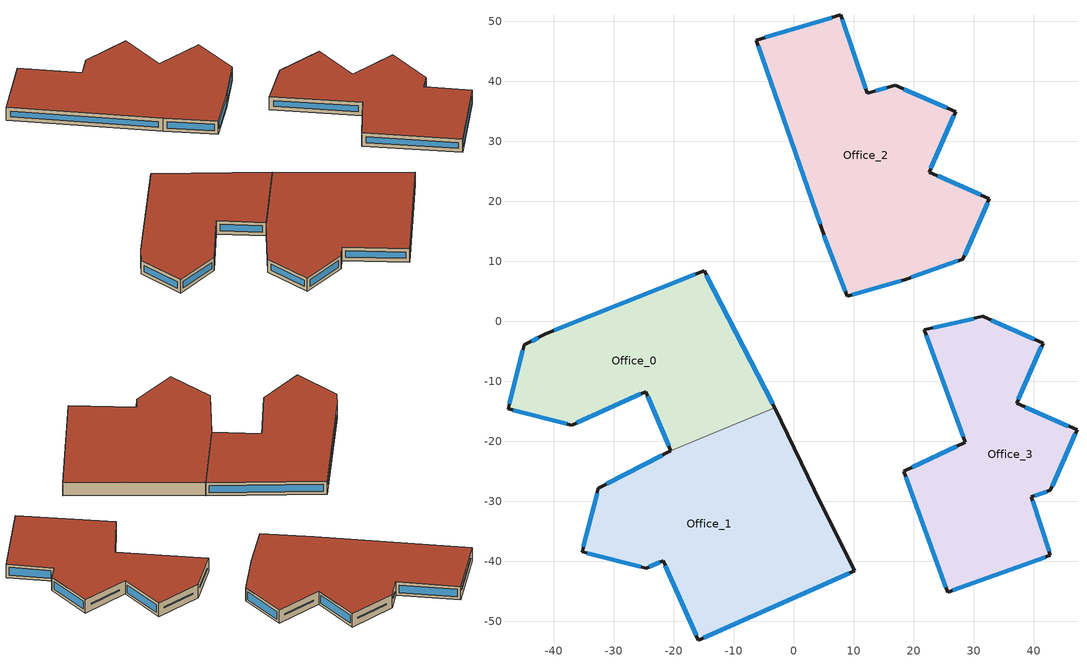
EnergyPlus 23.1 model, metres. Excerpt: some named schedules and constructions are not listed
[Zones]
Office_0
 floor outside (NECB-2020 Non-residential School/university CZ 8 Exterior Floor (Mass)): -41.37,-2.12 -14.93,8.39 -3.13,-14.47 -20.53,-21.58 -24.64,-11.73 -36.97,-17.34 -47.63,-14.63 -44.92,-3.97 z21.65
 wall outside (120mmInsulation 200mmConcrete): -3.13,-14.47 -14.93,8.39 -41.37,-2.12 -44.92,-3.97 -47.63,-14.63 -36.97,-17.34 -24.64,-11.73 -20.53,-21.58 z21.65:25.05
 wall to Office_1 (MediumOffice-1A_INT-WALLS): -20.53,-21.58 -3.13,-14.47 z21.65:25.05
 window (90.1-2019 Nonresidential CZ 0 Glazing (Operable)): -42.62,-2.77 -43.67,-3.32 z23.06:23.64; -45.14,-4.83 -47.41,-13.76 / -46.77,-14.85 -37.83,-17.12 z22.54:24.16; -36.14,-16.96 -25.47,-12.11 z22.56:24.14; -24.3,-12.54 -20.87,-20.76 z22.53:24.17; -3.5,-13.76 -14.57,7.69 z22.44:24.26; -16.43,7.8 -39.88,-1.53 z23.25:23.45
 roof outside (MediumOffice-1A_IEAD NON-RES ROOF): -41.37,-2.12 -44.92,-3.97 -47.63,-14.63 -36.97,-17.34 -24.64,-11.73 -20.53,-21.58 -3.13,-14.47 -14.93,8.39 z25.05
Office_1
 floor outside (NECB-2020 Non-residential School/university CZ 8 Exterior Floor (Mass)): -20.53,-21.58 -3.13,-14.47 4.51,-30.36 10.16,-41.62 -15.91,-53.16 -21.78,-39.9 -24.6,-41.18 -35.26,-38.47 -32.55,-27.81 z21.65
 wall outside (120mmInsulation 200mmConcrete): -20.53,-21.58 -32.55,-27.81 -35.26,-38.47 -24.6,-41.18 -21.78,-39.9 -15.91,-53.16 10.16,-41.62 z21.65:25.05; 10.16,-41.62,21.65 4.51,-30.36,21.65 -3.13,-14.47,21.65 -3.13,-14.47,25.05 4.51,-30.36,25.05 10.16,-41.62,25.05
 window (90.1-2019 Nonresidential CZ 0 Glazing (Operable)): -21.94,-22.31 -31.14,-27.08 z23.24:23.46; -32.77,-28.67 -35.04,-37.61 / -34.4,-38.69 -25.46,-40.96 z22.54:24.16; -24.06,-40.93 -22.32,-40.14 z22.25:24.45; -21.41,-40.74 -16.29,-52.32 z22.57:24.13; -15.03,-52.77 9.27,-42.02 z22.62:24.08
 roof outside (MediumOffice-1A_IEAD NON-RES ROOF): -20.53,-21.58 -32.55,-27.81 -35.26,-38.47 -24.6,-41.18 -21.78,-39.9 -15.91,-53.16 10.16,-41.62 4.51,-30.36 -3.13,-14.47 z25.05
Office_2
 floor outside (NECB-2020 Non-residential School/university CZ 8 Exterior Floor (Mass)): 8.91,4.18 4.72,15.2 -6.24,46.85 7.86,51.06 12.29,38.01 16.92,39.34 26.99,34.91 22.56,24.84 32.63,20.42 28.21,10.35 18.78,7.03 z21.65
 wall outside (120mmInsulation 200mmConcrete): 8.91,4.18 18.78,7.03 28.21,10.35 32.63,20.42 22.56,24.84 26.99,34.91 16.92,39.34 12.29,38.01 7.86,51.06 -6.24,46.85 4.72,15.2 8.91,4.18 z21.65:25.05
 window (90.1-2019 Nonresidential CZ 0 Glazing (Operable)): 9.75,4.42 17.93,6.78 / 19.6,7.32 27.38,10.06 z22.53:24.17; 28.5,11.01 32.34,19.76 / 22.85,25.51 26.7,34.25 z22.37:24.33; 31.19,21.05 24.01,24.21 / 25.54,35.55 18.37,38.71 z23.23:23.47; 15.5,38.93 13.71,38.42 z23.13:23.57; 12.05,38.72 8.1,50.35 z22.4:24.3; 6.34,50.6 -4.71,47.31 z23.24:23.46; -5.92,45.93 4.4,16.12 z22.63:24.07; 5.04,14.36 8.59,5.02 z22.55:24.15
 roof outside (MediumOffice-1A_IEAD NON-RES ROOF): 8.91,4.18 18.78,7.03 28.21,10.35 32.63,20.42 22.56,24.84 26.99,34.91 16.92,39.34 12.29,38.01 7.86,51.06 -6.24,46.85 4.72,15.2 z25.05
Office_3
 floor outside (NECB-2020 Non-residential School/university CZ 8 Exterior Floor (Mass)): 25.64,-45.21 18.34,-25.03 28.59,-20.17 21.76,-1.46 31.51,0.79 41.58,-3.64 37.15,-13.71 47.22,-18.13 42.79,-28.2 39.6,-29.25 42.79,-39.01 z21.65
 wall outside (120mmInsulation 200mmConcrete): 25.64,-45.21 42.79,-39.01 39.6,-29.25 42.79,-28.2 47.22,-18.13 37.15,-13.71 41.58,-3.64 31.51,0.79 21.76,-1.46 28.59,-20.17 18.34,-25.03 25.64,-45.21 z21.65:25.05
 window (90.1-2019 Nonresidential CZ 0 Glazing (Operable)): 26.52,-44.89 41.91,-39.33 z22.59:24.11; 42.57,-38.33 39.82,-29.93 z22.36:24.34; 40.19,-29.06 42.2,-28.4 z22.27:24.43; 43.09,-27.54 46.93,-18.8 / 37.44,-13.05 41.29,-4.3 z22.37:24.33; 45.77,-17.5 38.6,-14.34 / 40.13,-3 32.96,0.15 / 29.97,0.43 23.3,-1.11 / 27.16,-20.85 19.77,-24.35 z23.23:23.47; 22.09,-2.35 28.27,-19.28 / 18.67,-25.92 25.31,-44.31 z22.6:24.1
 roof outside (MediumOffice-1A_IEAD NON-RES ROOF): 25.64,-45.21 42.79,-39.01 39.6,-29.25 42.79,-28.2 47.22,-18.13 37.15,-13.71 41.58,-3.64 31.51,0.79 21.76,-1.46 28.59,-20.17 18.34,-25.03 z25.05
[Schedule:Week:Daily]
CoolAvail_Office_1_46: 3a1d88ca-a7c0-4751-95a6-1748db20d1e6, 5a250260-8f56-4cad-a116-f4ed5e7a923e, 56309681-ba47-4722-b05e-a35f9910a872, 4220d94d-35c8-4052-b226-11a07b2606bb, ff122e2d-85c8-4114-8c74-5507e2c8061d, 4d055fc5-bce0-4466-b652-b70045233e2f, 80245a88-4fb8-4f92-ba92-5f4d2d5f6ce7, 3a1d88ca-a7c0-4751-95a6-1748db20d1e6, 3a1d88ca-a7c0-4751-95a6-1748db20d1e6, 3a1d88ca-a7c0-4751-95a6-1748db20d1e6, 3a1d88ca-a7c0-4751-95a6-1748db20d1e6, 3a1d88ca-a7c0-4751-95a6-1748db20d1e6
CoolAvail_Office_1_47: 196301f5-b2fd-488e-90d5-a94d95b54275, 18cc7801-1215-4521-9352-3cd5acefc39b, 192e24da-4790-4e76-a49d-c95e593731d3, b34d5ef0-af40-47c6-98bc-4b1c98fc8110, 8f1ceb17-cf20-4bcf-b33d-f7d2c9edb731, 4bed1b18-9587-4d6f-934a-8c43ba27cf3d, 7dd9e9ab-c188-4778-84a5-58d2244f034f, 196301f5-b2fd-488e-90d5-a94d95b54275, 196301f5-b2fd-488e-90d5-a94d95b54275, 196301f5-b2fd-488e-90d5-a94d95b54275, 196301f5-b2fd-488e-90d5-a94d95b54275, 196301f5-b2fd-488e-90d5-a94d95b54275
CoolAvail_Office_1_48: 82f18cf5-505b-47cf-b27a-3ac733a8f28c, 23a16768-013f-4f93-8b8a-32011cca2e0b, 4310df7c-654e-4725-babb-9bb787d1f0cb, 426f58ac-91a4-4ddb-a0da-499fe5b55aec, 7523dd3d-dfc9-4a24-983d-015e9b3754ff, 7aaf2e1c-2dc4-44b7-9fe1-c4d9511d4676, 46b122b5-c7ec-4f24-a06b-fd452fb64464, 82f18cf5-505b-47cf-b27a-3ac733a8f28c, 82f18cf5-505b-47cf-b27a-3ac733a8f28c, 82f18cf5-505b-47cf-b27a-3ac733a8f28c, 82f18cf5-505b-47cf-b27a-3ac733a8f28c, 82f18cf5-505b-47cf-b27a-3ac733a8f28c
CoolAvail_Office_1_49: 20efe247-f610-49b0-943d-d187a8d8636e, 5d955094-a603-4cfd-b4e2-bcabe5f85a53, 45f4e9f9-6f1d-496e-b47c-77959db671cf, 5f5bbbd1-c5fc-40b2-ae3f-1d5a044a264c, 71045a5c-0790-4582-8f0b-1b863f744bfd, 90ac6106-5e1b-4570-8507-5395847e9a06, 59db7b14-3b98-4e07-bdec-891e54900217, 20efe247-f610-49b0-943d-d187a8d8636e, 20efe247-f610-49b0-943d-d187a8d8636e, 20efe247-f610-49b0-943d-d187a8d8636e, 20efe247-f610-49b0-943d-d187a8d8636e, 20efe247-f610-49b0-943d-d187a8d8636e
CoolAvail_Office_1_50: cd41fe80-0a79-4923-97e0-69543ea07c4d, 305e409f-2ca4-4b18-ac79-4f5d41a6cbfc, 4cbb5830-9b53-4bee-9bad-9be724a05ecf, ad70e13a-7288-43c0-820a-aa1a36f7e7e4, 08e36353-7055-4dc2-944d-9411193d6df4, 9089f982-0db4-4979-965f-efb1c8b93b8b, 37e62c8a-36fb-4aec-b7e6-83fa214d58f0, cd41fe80-0a79-4923-97e0-69543ea07c4d, cd41fe80-0a79-4923-97e0-69543ea07c4d, cd41fe80-0a79-4923-97e0-69543ea07c4d, cd41fe80-0a79-4923-97e0-69543ea07c4d, cd41fe80-0a79-4923-97e0-69543ea07c4d
CoolAvail_Office_1_51: c9a5b296-8f16-41ce-b355-014d265cedab, bb2bd341-7644-41f4-b3d6-9aa0d95f2984, 8cbfa573-872e-45f8-be9b-c9f67ec37fdc, 638fa466-0b1c-4da1-839b-c8ecb1ca5831, ebf1d276-dc3d-43b9-8082-7b3bcd000776, 28d0b119-82a1-4009-b40c-6e3bf3e4cc75, 36548c14-d384-43ac-b8b3-2c66418a05eb, c9a5b296-8f16-41ce-b355-014d265cedab, c9a5b296-8f16-41ce-b355-014d265cedab, c9a5b296-8f16-41ce-b355-014d265cedab, c9a5b296-8f16-41ce-b355-014d265cedab, c9a5b296-8f16-41ce-b355-014d265cedab
CoolAvail_Office_1_52: d4f7f263-0428-4a56-b025-ab2fe1b1c038, d4f7f263-0428-4a56-b025-ab2fe1b1c038, d4f7f263-0428-4a56-b025-ab2fe1b1c038, d4f7f263-0428-4a56-b025-ab2fe1b1c038, d4f7f263-0428-4a56-b025-ab2fe1b1c038, d4f7f263-0428-4a56-b025-ab2fe1b1c038, d4f7f263-0428-4a56-b025-ab2fe1b1c038, d4f7f263-0428-4a56-b025-ab2fe1b1c038, d4f7f263-0428-4a56-b025-ab2fe1b1c038, d4f7f263-0428-4a56-b025-ab2fe1b1c038, d4f7f263-0428-4a56-b025-ab2fe1b1c038, d4f7f263-0428-4a56-b025-ab2fe1b1c038
NatVentAvail_Office_1_0: b41ef2ad-2251-48b7-a2bf-73a69954deca, 37865db1-b853-40eb-b1ad-43f7b63890f0, 968ff23b-8f6c-4616-a063-9af297a5e97d, 06e7ae95-3bac-4a8a-8659-2ae1df7e2a6b, 5cc6ac4b-17d8-427c-8ee0-3a51d72137a7, 80e8ecdf-a2a4-4d6f-836a-0e72d5a594c4, 79e09919-1b2c-4a93-b568-498cb88ffd20, b41ef2ad-2251-48b7-a2bf-73a69954deca, b41ef2ad-2251-48b7-a2bf-73a69954deca, b41ef2ad-2251-48b7-a2bf-73a69954deca, b41ef2ad-2251-48b7-a2bf-73a69954deca, b41ef2ad-2251-48b7-a2bf-73a69954deca
NatVentAvail_Office_1_1: 08f69f2d-d2d2-4378-8eab-f1c7a725ee63, 00044191-def7-4372-85b2-51308e92a84c, 9bc7699b-444e-43d3-8996-0037e1f6079f, 6e0c0497-24a2-404c-bb62-bf044892a370, d856e932-1150-4d3f-ab23-dfecc027bd83, 5a76e2da-915c-463b-9c8b-e4bed1e4f7c6, dfece999-4111-4d0c-b1a3-8e5538280c20, 08f69f2d-d2d2-4378-8eab-f1c7a725ee63, 08f69f2d-d2d2-4378-8eab-f1c7a725ee63, 08f69f2d-d2d2-4378-8eab-f1c7a725ee63, 08f69f2d-d2d2-4378-8eab-f1c7a725ee63, 08f69f2d-d2d2-4378-8eab-f1c7a725ee63
NatVentAvail_Office_1_2: eb8a64f2-72bc-48e4-9cb9-e229aae9f6d9, 24e0a449-e6b4-47c5-aa92-1e7071c5d9eb, d856e932-1150-4d3f-ab23-dfecc027bd83, f24c4d9e-6439-4d4f-a219-8dfbf769aeee, 37865db1-b853-40eb-b1ad-43f7b63890f0, 9e092c85-9ac2-4b8e-b518-6667f85e006a, 88b81957-05a1-4893-929d-3d2cb44020a5, eb8a64f2-72bc-48e4-9cb9-e229aae9f6d9, eb8a64f2-72bc-48e4-9cb9-e229aae9f6d9, eb8a64f2-72bc-48e4-9cb9-e229aae9f6d9, eb8a64f2-72bc-48e4-9cb9-e229aae9f6d9, eb8a64f2-72bc-48e4-9cb9-e229aae9f6d9
NatVentAvail_Office_1_3: 33fac932-e935-4fc3-b83d-3903b87803e9, f520973a-a5cf-44f2-b548-e115fa126308, ce14a747-ff51-489c-9308-0746f7dc20d5, c49454a5-d834-42a1-aae3-b6c62b7e7cd6, 15dbe66b-f127-4a26-b746-2cde66c9f4d7, b41ef2ad-2251-48b7-a2bf-73a69954deca, c69c14dd-0594-4ee2-a411-fe0fc6dd1287, 33fac932-e935-4fc3-b83d-3903b87803e9, 33fac932-e935-4fc3-b83d-3903b87803e9, 33fac932-e935-4fc3-b83d-3903b87803e9, 33fac932-e935-4fc3-b83d-3903b87803e9, 33fac932-e935-4fc3-b83d-3903b87803e9
NatVentAvail_Office_1_4: e9e824a6-5837-4e31-bb9c-5aeda3631211, af9b11b2-8e1c-44e4-ac64-645745a7ea09, a47aa619-1ddc-4bc5-aea1-1dc68f6c49d3, b701ccfd-53f4-4fa8-a243-fec69ce27a9f, bf03cfcb-678f-42b0-bb0c-da927657097e, 93040a29-5424-4514-a755-2abc91142b7c, af9b11b2-8e1c-44e4-ac64-645745a7ea09, e9e824a6-5837-4e31-bb9c-5aeda3631211, e9e824a6-5837-4e31-bb9c-5aeda3631211, e9e824a6-5837-4e31-bb9c-5aeda3631211, e9e824a6-5837-4e31-bb9c-5aeda3631211, e9e824a6-5837-4e31-bb9c-5aeda3631211
NatVentAvail_Office_1_5: 1e007fc8-aa64-46c8-80c4-ccd654906f5c, f8a37e59-589e-41bf-bfe6-0c7affda2601, ad710db5-1450-4bc4-a72b-de62597982ef, 998e3efb-e304-4013-afb1-82bb7d897dee, 11b53bc9-f2f0-4815-929e-b588cbce7ddc, 350f00e0-a3dc-4fd9-bfcc-e2a7f376e617, ae0cf3db-1edd-4aa3-b367-ef8e4400ed01, 1e007fc8-aa64-46c8-80c4-ccd654906f5c, 1e007fc8-aa64-46c8-80c4-ccd654906f5c, 1e007fc8-aa64-46c8-80c4-ccd654906f5c, 1e007fc8-aa64-46c8-80c4-ccd654906f5c, 1e007fc8-aa64-46c8-80c4-ccd654906f5c
NatVentAvail_Office_1_6: 7e359e51-8d17-4a74-8fa8-8849b0da16aa, da15d3b4-f724-4184-a9b7-acd7eef5625d, c711cafa-1e60-4a25-aca3-a9e198d816d5, d4f0b979-386e-4265-820a-ca2b903ad2fa, bb0b5ae5-07f9-4639-883c-9f8504f7d1c3, 0c172a3f-1747-4a10-b977-07820572c899, 83117c93-0ab4-49f2-8c2a-d70ab6a825d5, 7e359e51-8d17-4a74-8fa8-8849b0da16aa, 7e359e51-8d17-4a74-8fa8-8849b0da16aa, 7e359e51-8d17-4a74-8fa8-8849b0da16aa, 7e359e51-8d17-4a74-8fa8-8849b0da16aa, 7e359e51-8d17-4a74-8fa8-8849b0da16aa
NatVentAvail_Office_1_7: 204d07fb-7aa5-4e9d-ab8d-ea8eab533a0d, 267a9742-eae2-4772-839a-e0d9ccfd2c3a, 1dcaaa5d-a74f-408b-9eb7-7c3f07057d4a, 93abb99b-62f4-4656-b8e4-cb0fac3dc5a4, 37d5f472-778a-450f-94a6-e0d43a1e7b8f, e7bf0b4d-7e3e-4a30-99e2-b7b21d862711, a886f4c0-071f-435f-9ca0-12bf76759225, 204d07fb-7aa5-4e9d-ab8d-ea8eab533a0d, 204d07fb-7aa5-4e9d-ab8d-ea8eab533a0d, 204d07fb-7aa5-4e9d-ab8d-ea8eab533a0d, 204d07fb-7aa5-4e9d-ab8d-ea8eab533a0d, 204d07fb-7aa5-4e9d-ab8d-ea8eab533a0d
NatVentAvail_Office_1_8: cc6e5776-8575-431c-b171-f9e8167379c1, 8347dac1-c3eb-48d0-bc6e-f96cbaa222c1, 91fd60a6-8018-4c61-8f5b-463897f06adb, ee7976bd-445e-4819-8c77-e5ddb6109e34, 692b4f67-746e-4ad1-810d-b56766781ec5, 6c026945-39f7-4558-af09-017195313e1d, f85f37b8-ef8b-4591-8dfc-7eaf04eb5984, cc6e5776-8575-431c-b171-f9e8167379c1, cc6e5776-8575-431c-b171-f9e8167379c1, cc6e5776-8575-431c-b171-f9e8167379c1, cc6e5776-8575-431c-b171-f9e8167379c1, cc6e5776-8575-431c-b171-f9e8167379c1
NatVentAvail_Office_1_9: a475cd19-f83e-49f9-be4f-98f7bcc9f62f, ca2bcfbe-7975-4e80-9001-c5ff198bd404, f85f37b8-ef8b-4591-8dfc-7eaf04eb5984, 56a717da-1b9e-4a8b-8a82-b3ae8a7cccd6, 7ffa13a6-f7c7-4743-9317-d6811d44bb13, cfa1c998-0a10-433b-bf98-3036c21d47e7, 8926e1e8-cbdc-4f30-96b8-0f827b385b70, a475cd19-f83e-49f9-be4f-98f7bcc9f62f, a475cd19-f83e-49f9-be4f-98f7bcc9f62f, a475cd19-f83e-49f9-be4f-98f7bcc9f62f, a475cd19-f83e-49f9-be4f-98f7bcc9f62f, a475cd19-f83e-49f9-be4f-98f7bcc9f62f
NatVentAvail_Office_1_10: e93ad3f9-eecd-4c87-87ca-ac7fe6f1fd3e, f85f37b8-ef8b-4591-8dfc-7eaf04eb5984, a1567676-0e5a-4245-bac2-276611674a98, 935c1424-2710-4ee8-a80f-78d6882730d7, b3b61fd6-75ee-490a-9d25-31e9b028dee8, 0fb8ba50-d555-47e2-967b-43bf3e14a617, 382fafbf-5fe0-452e-a8db-ba64b1a9eb23, e93ad3f9-eecd-4c87-87ca-ac7fe6f1fd3e, e93ad3f9-eecd-4c87-87ca-ac7fe6f1fd3e, e93ad3f9-eecd-4c87-87ca-ac7fe6f1fd3e, e93ad3f9-eecd-4c87-87ca-ac7fe6f1fd3e, e93ad3f9-eecd-4c87-87ca-ac7fe6f1fd3e
NatVentAvail_Office_1_11: f85f37b8-ef8b-4591-8dfc-7eaf04eb5984, ff059f89-3bef-4179-a351-ed716c19ab63, bcb107df-a65f-4e8f-9ac0-2c3631f38f7a, 32eb41cd-f44e-4719-b61f-3d77bbea470e, dc009ae4-a67a-49ac-a006-89afb0eb4558, 9b626b1d-7e15-43e0-9c7e-a73fba6748c6, 70a98051-166c-4317-a0be-984103f21697, f85f37b8-ef8b-4591-8dfc-7eaf04eb5984, f85f37b8-ef8b-4591-8dfc-7eaf04eb5984, f85f37b8-ef8b-4591-8dfc-7eaf04eb5984, f85f37b8-ef8b-4591-8dfc-7eaf04eb5984, f85f37b8-ef8b-4591-8dfc-7eaf04eb5984
NatVentAvail_Office_1_12: 65437665-7c11-4ccd-b07d-c0a3878f6cc8, 22d4768f-1a21-44a2-99ac-6d0d286e2b5d, aa98b2c3-50ef-40f0-ab94-d104388eef19, a38492d1-caa0-4225-8d9a-5da94ba2abb4, 212fc43c-3ea7-4c88-963a-da2f622e1961, b1f1fc21-f30f-485b-a723-f68a4506ab97, b79492f0-a831-4ef0-91eb-21cda0bfc570, 65437665-7c11-4ccd-b07d-c0a3878f6cc8, 65437665-7c11-4ccd-b07d-c0a3878f6cc8, 65437665-7c11-4ccd-b07d-c0a3878f6cc8, 65437665-7c11-4ccd-b07d-c0a3878f6cc8, 65437665-7c11-4ccd-b07d-c0a3878f6cc8
NatVentAvail_Office_1_13: 87634a33-0278-4c1f-bce6-fdba70618ac1, 70a1b17a-64bd-4203-88e3-c0756d18f9e3, 9e5a3bdb-d091-4464-ba63-520ac7a24d01, 22227d48-4a7b-4b78-b666-ddbc26a51cc3, f4797e4a-a32b-47f5-a883-549703c6005f, 15454ff1-a61d-43af-abe0-3e00bdecc691, 97d47095-6c87-4615-8cca-6c540c5e2e91, 87634a33-0278-4c1f-bce6-fdba70618ac1, 87634a33-0278-4c1f-bce6-fdba70618ac1, 87634a33-0278-4c1f-bce6-fdba70618ac1, 87634a33-0278-4c1f-bce6-fdba70618ac1, 87634a33-0278-4c1f-bce6-fdba70618ac1
NatVentAvail_Office_1_14: bb80c40e-576a-49de-8075-0efc9aced986, fc2c7f1f-6a24-47a2-a8f0-c427ae504a09, fe6d81c5-123c-463f-b91b-7c4622c23108, c4343048-5847-459a-9e1c-8180d9760cdf, 11f19e59-d032-4301-87b1-021ffc189937, 3c791e18-5d40-49be-9fbb-6581d4095661, eb15067c-961e-48f9-ab54-d015fb155353, bb80c40e-576a-49de-8075-0efc9aced986, bb80c40e-576a-49de-8075-0efc9aced986, bb80c40e-576a-49de-8075-0efc9aced986, bb80c40e-576a-49de-8075-0efc9aced986, bb80c40e-576a-49de-8075-0efc9aced986
NatVentAvail_Office_1_15: b9b54d3c-2287-47cb-94b7-aaf3478e2889, 30903091-6a7d-4f37-a245-a627ad3754cc, c2aaf5f3-4e88-4d78-bc2f-fe36661cc394, 4cbb5830-9b53-4bee-9bad-9be724a05ecf, ef491a01-dff8-40dd-96ab-439d036b7727, 887b869b-2256-432c-a7a0-601f7e05f842, a087b54c-983d-4d93-be1e-c594283e1fa3, b9b54d3c-2287-47cb-94b7-aaf3478e2889, b9b54d3c-2287-47cb-94b7-aaf3478e2889, b9b54d3c-2287-47cb-94b7-aaf3478e2889, b9b54d3c-2287-47cb-94b7-aaf3478e2889, b9b54d3c-2287-47cb-94b7-aaf3478e2889
NatVentAvail_Office_1_16: 6c0869f0-114d-4c33-8e76-0cc11b772c96, 61e07063-959e-4a57-bbce-bdbc7181b1ce, ac17c277-fc01-425d-b60b-1d50502026f7, 3e3d0799-5fb1-4303-91b1-94120e88b365, 5d26fe4e-b77e-42c8-ab10-973e138de81e, d2fcd3a0-d26b-46ca-ada7-d96806d8be37, 77c8e532-6cc6-4fcd-ab54-678bf17d2257, 6c0869f0-114d-4c33-8e76-0cc11b772c96, 6c0869f0-114d-4c33-8e76-0cc11b772c96, 6c0869f0-114d-4c33-8e76-0cc11b772c96, 6c0869f0-114d-4c33-8e76-0cc11b772c96, 6c0869f0-114d-4c33-8e76-0cc11b772c96
NatVentAvail_Office_1_17: 508d34e7-300a-47d9-b3c6-e423a8ad3d8b, 00e35dfe-3d35-4a81-adb8-10f84eebefef, 48c607d2-8a55-434e-818c-703e9185b680, 30ba94ef-f6bb-4fb4-a0a4-704c205b3b9b, 5086dc0d-f038-478f-967b-b26a52539f8e, 48db2342-cb62-4d95-93bc-c7c559e5a738, e1b0f652-2c9e-4fc4-a968-46d14033876c, 508d34e7-300a-47d9-b3c6-e423a8ad3d8b, 508d34e7-300a-47d9-b3c6-e423a8ad3d8b, 508d34e7-300a-47d9-b3c6-e423a8ad3d8b, 508d34e7-300a-47d9-b3c6-e423a8ad3d8b, 508d34e7-300a-47d9-b3c6-e423a8ad3d8b
NatVentAvail_Office_1_18: 404783eb-72d6-4867-a5c7-a60bf72f0b23, a831b392-c6a2-4d33-9352-8b7c5d715a30, f03410f2-ab4f-484f-afd5-cebd32699ad3, 404783eb-72d6-4867-a5c7-a60bf72f0b23, 0c417f43-cfc3-490b-bd9b-66392143fc2c, b50c29cb-23e8-4e04-be12-06d53b7c9c79, e36b568b-6fd1-4c93-ba4d-f5a5c99247b7, 404783eb-72d6-4867-a5c7-a60bf72f0b23, 404783eb-72d6-4867-a5c7-a60bf72f0b23, 404783eb-72d6-4867-a5c7-a60bf72f0b23, 404783eb-72d6-4867-a5c7-a60bf72f0b23, 404783eb-72d6-4867-a5c7-a60bf72f0b23
NatVentAvail_Office_1_19: ecb0e8bb-a06f-4ce8-8344-4d42c101673c, 73992d3a-e2dd-4cbb-971a-2d64d14b6e63, 50830a65-3fb2-4803-894d-bc592cc224ea, b0fd17a1-6dcd-442b-b0a5-2361c552e64a, e1a0e173-4d50-4bdb-b755-5dc671052081, 0b3f1609-9f74-492a-adab-325aca9fe4ec, 2bc8b860-dea9-4de8-8b98-6cf4c17bd55d, ecb0e8bb-a06f-4ce8-8344-4d42c101673c, ecb0e8bb-a06f-4ce8-8344-4d42c101673c, ecb0e8bb-a06f-4ce8-8344-4d42c101673c, ecb0e8bb-a06f-4ce8-8344-4d42c101673c, ecb0e8bb-a06f-4ce8-8344-4d42c101673c
NatVentAvail_Office_1_20: de36e064-9f52-4e15-aa44-803646171e7d, d624d65f-593e-4a4f-ac04-9a13f1c41cdf, ecb0e8bb-a06f-4ce8-8344-4d42c101673c, e819b3e6-5c12-46a7-8256-6f460d46f9b9, c92f331a-1995-4640-a1db-d2296cfd2ae3, 39a8a745-19c5-41b4-a876-5d338713554a, 4cc62119-a507-45a0-a6a3-32b953241cc3, de36e064-9f52-4e15-aa44-803646171e7d, de36e064-9f52-4e15-aa44-803646171e7d, de36e064-9f52-4e15-aa44-803646171e7d, de36e064-9f52-4e15-aa44-803646171e7d, de36e064-9f52-4e15-aa44-803646171e7d
NatVentAvail_Office_1_21: e720067c-906b-4d7a-b66e-5443b9606d4d, f8a37e59-589e-41bf-bfe6-0c7affda2601, acf98088-3723-4098-9b1a-da198f6f3752, 85672214-7f86-4fe2-a352-1fea897290a5, 9fd41351-b423-4328-8605-af0736bdb404, 58c03dee-7dd4-48af-b253-98e817d9466d, 86d9c8df-0bc5-41fc-8aa9-4241ed90aa86, e720067c-906b-4d7a-b66e-5443b9606d4d, e720067c-906b-4d7a-b66e-5443b9606d4d, e720067c-906b-4d7a-b66e-5443b9606d4d, e720067c-906b-4d7a-b66e-5443b9606d4d, e720067c-906b-4d7a-b66e-5443b9606d4d
NatVentAvail_Office_1_22: ff122e2d-85c8-4114-8c74-5507e2c8061d, c3dc3ed8-1f0a-4ebd-bfa6-5114902ec64b, 8b0291a1-49a2-4e4c-b27a-2f36f983db4b, 6fa1b844-ecdf-41ca-9e32-ceda3d494b4b, 79191a2f-42fb-495a-904e-a58454726adc, 3a1d88ca-a7c0-4751-95a6-1748db20d1e6, de12598c-6210-41bb-971c-f531ba346432, ff122e2d-85c8-4114-8c74-5507e2c8061d, ff122e2d-85c8-4114-8c74-5507e2c8061d, ff122e2d-85c8-4114-8c74-5507e2c8061d, ff122e2d-85c8-4114-8c74-5507e2c8061d, ff122e2d-85c8-4114-8c74-5507e2c8061d
NatVentAvail_Office_1_23: d5d175a8-247a-4a49-b0a9-c1523798c09a, 25d6f2c7-f7e1-4fb2-9a01-1acc4fb20055, efdb19c7-f026-40d4-bc23-d083672ca731, 29f38b4c-ecf3-48ba-b4d4-10d13b8d248f, 979a786e-ac90-4667-9db3-046f237ef873, 07cdf4c0-231a-406e-99ff-f76035e94c3c, d975b678-e82d-40b8-873d-a73b7facf7bf, d5d175a8-247a-4a49-b0a9-c1523798c09a, d5d175a8-247a-4a49-b0a9-c1523798c09a, d5d175a8-247a-4a49-b0a9-c1523798c09a, d5d175a8-247a-4a49-b0a9-c1523798c09a, d5d175a8-247a-4a49-b0a9-c1523798c09a
NatVentAvail_Office_1_24: 00dfbf14-15e5-4699-b328-7882ec042abb, dc2b579a-6d7c-4397-971b-d3c7e87a6c5f, 3eca2b1e-8096-4fd7-b08e-c10cf386fab8, e8b62ed5-ee31-43d7-87ab-d4bbef4b5884, ff226825-9210-4972-9196-60bab2a22dc1, e8235990-0072-4347-b087-263c09a5323d, 14f1062e-18dd-4107-b677-6fda43ca049c, 00dfbf14-15e5-4699-b328-7882ec042abb, 00dfbf14-15e5-4699-b328-7882ec042abb, 00dfbf14-15e5-4699-b328-7882ec042abb, 00dfbf14-15e5-4699-b328-7882ec042abb, 00dfbf14-15e5-4699-b328-7882ec042abb
NatVentAvail_Office_1_25: 5707a63f-ee6e-4a0f-aed6-da4f9252e585, 46636b0a-ba10-45e4-a048-fcb26503baaf, c65f19ef-917e-45a6-acf7-294e23a7b592, 29a3dd8e-7a13-44cc-9c7a-59f71c800b36, 062cfb08-38cf-424b-b3c7-0788149e105c, f6bc2f0b-903b-496b-b6ce-821061bd229c, aff5bcf1-f959-40bd-b5db-441d9dfbed11, 5707a63f-ee6e-4a0f-aed6-da4f9252e585, 5707a63f-ee6e-4a0f-aed6-da4f9252e585, 5707a63f-ee6e-4a0f-aed6-da4f9252e585, 5707a63f-ee6e-4a0f-aed6-da4f9252e585, 5707a63f-ee6e-4a0f-aed6-da4f9252e585
NatVentAvail_Office_1_26: cfaea01b-9fdc-4602-8b0e-2879edb558c8, f7302f4a-4705-4b28-b06e-1bd79557a8c5, ce92c4fe-67a1-4f3f-bc26-0bdc21d5cdaa, 200a8f4f-5592-434e-9acc-8493c7375294, b4958534-5e83-4b26-872f-426111d01d94, 656b77fb-eabe-49b8-98b7-ff650db9c230, 85cc0ccb-fa70-4727-bfc3-828b130f8991, cfaea01b-9fdc-4602-8b0e-2879edb558c8, cfaea01b-9fdc-4602-8b0e-2879edb558c8, cfaea01b-9fdc-4602-8b0e-2879edb558c8, cfaea01b-9fdc-4602-8b0e-2879edb558c8, cfaea01b-9fdc-4602-8b0e-2879edb558c8
NatVentAvail_Office_1_27: 63390fd3-46d4-4da6-9d90-b6adf49b8fba, 4816497d-0013-487f-bb1e-84957d150777, e65e1502-ba8d-4ca3-bfa7-66c9f4c0eb0a, 44315ff2-7635-4bfa-8d7c-7930d5996f07, f14ed4b3-342e-4dae-bad7-9b7c37f8f43c, 9dbc1e0d-c4c1-416b-ac8b-0fbc267966d1, a227529b-3720-48d7-abd8-f199fc8a55ae, 63390fd3-46d4-4da6-9d90-b6adf49b8fba, 63390fd3-46d4-4da6-9d90-b6adf49b8fba, 63390fd3-46d4-4da6-9d90-b6adf49b8fba, 63390fd3-46d4-4da6-9d90-b6adf49b8fba, 63390fd3-46d4-4da6-9d90-b6adf49b8fba
NatVentAvail_Office_1_28: 5f4dc899-8b77-4f03-89ed-69e0c14cbbfd, 0f2742cf-40c1-4ed0-b796-8fddc3fa6ce0, 5d01ce7b-8451-455d-a4b9-9596eef170e4, 8f076ac2-758b-467d-ba4f-e163d64bd22d, 30ba94ef-f6bb-4fb4-a0a4-704c205b3b9b, 26e04364-411b-4e5e-a9ab-69dcf4581523, e720067c-906b-4d7a-b66e-5443b9606d4d, 5f4dc899-8b77-4f03-89ed-69e0c14cbbfd, 5f4dc899-8b77-4f03-89ed-69e0c14cbbfd, 5f4dc899-8b77-4f03-89ed-69e0c14cbbfd, 5f4dc899-8b77-4f03-89ed-69e0c14cbbfd, 5f4dc899-8b77-4f03-89ed-69e0c14cbbfd
NatVentAvail_Office_1_29: 1c27c5c7-9188-4aad-aaa0-648e3142c5f3, a3748f83-dd93-466f-a247-5d1ccf745a1e, 65909cdb-295e-48e2-92e5-bbc07d9f1d46, fa588e08-0917-42a9-a317-2c78c4d7e4e0, 30ba94ef-f6bb-4fb4-a0a4-704c205b3b9b, 30ba94ef-f6bb-4fb4-a0a4-704c205b3b9b, a18ce049-a9a6-4cb7-a760-12eb0de628bf, 1c27c5c7-9188-4aad-aaa0-648e3142c5f3, 1c27c5c7-9188-4aad-aaa0-648e3142c5f3, 1c27c5c7-9188-4aad-aaa0-648e3142c5f3, 1c27c5c7-9188-4aad-aaa0-648e3142c5f3, 1c27c5c7-9188-4aad-aaa0-648e3142c5f3
NatVentAvail_Office_1_30: ed93d4ca-23ab-469c-ba47-d7d943db299a, f85f37b8-ef8b-4591-8dfc-7eaf04eb5984, 4abf64f6-e36c-4dff-b08c-d08cb58e50d6, 0704033a-540a-45c4-9508-fa034dfd4d98, 69bd8d27-becb-4a0d-a664-7eab4afa8a33, 6a1d6f3e-2ae5-43ca-88d7-79d45788cc2e, 738b1fd7-1aac-4607-9138-653d88ff0aa3, ed93d4ca-23ab-469c-ba47-d7d943db299a, ed93d4ca-23ab-469c-ba47-d7d943db299a, ed93d4ca-23ab-469c-ba47-d7d943db299a, ed93d4ca-23ab-469c-ba47-d7d943db299a, ed93d4ca-23ab-469c-ba47-d7d943db299a
NatVentAvail_Office_1_31: fea159ed-232d-44b5-8d95-56fe48f28aa0, e819b3e6-5c12-46a7-8256-6f460d46f9b9, 65909cdb-295e-48e2-92e5-bbc07d9f1d46, 63e928dd-b9d3-44a5-800b-ff0ee3322ac6, 847f36f5-10bb-4a6b-afa9-864e974a933a, 9cb60507-e24b-43a8-bac3-d68644b733ae, ad72118f-0fc8-475d-8c13-fc6f33ba38cc, fea159ed-232d-44b5-8d95-56fe48f28aa0, fea159ed-232d-44b5-8d95-56fe48f28aa0, fea159ed-232d-44b5-8d95-56fe48f28aa0, fea159ed-232d-44b5-8d95-56fe48f28aa0, fea159ed-232d-44b5-8d95-56fe48f28aa0
NatVentAvail_Office_1_32: c1d16121-187f-42bb-b147-cb59891ae8a0, 2379dbfe-707f-45cd-ae81-30274d9c5b77, 65dc7afe-2c35-4246-acb7-77df2b856faa, 8cb7c660-3aef-4dc0-afcd-4d372f414b7a, 521ee84d-4566-4f16-8899-e5d5622641a9, da8887cf-c096-4769-80ae-d635e739744e, c54b2728-2b03-4897-bfaf-6032e902462a, c1d16121-187f-42bb-b147-cb59891ae8a0, c1d16121-187f-42bb-b147-cb59891ae8a0, c1d16121-187f-42bb-b147-cb59891ae8a0, c1d16121-187f-42bb-b147-cb59891ae8a0, c1d16121-187f-42bb-b147-cb59891ae8a0
NatVentAvail_Office_1_33: f1cb1edd-383e-4b4d-8bd9-f736731473b1, 4bc4f3af-fe2e-4c52-88df-7f0d789768de, e0597acb-b6db-48bf-9d56-be549646ddcb, 1643f768-0f15-471f-8b2e-8642b0603676, 8927ba9e-0f80-4c21-bc68-288cada2592a, acf98088-3723-4098-9b1a-da198f6f3752, 907d0fc3-e455-4af8-9572-834836946c6d, f1cb1edd-383e-4b4d-8bd9-f736731473b1, f1cb1edd-383e-4b4d-8bd9-f736731473b1, f1cb1edd-383e-4b4d-8bd9-f736731473b1, f1cb1edd-383e-4b4d-8bd9-f736731473b1, f1cb1edd-383e-4b4d-8bd9-f736731473b1
NatVentAvail_Office_1_34: 64a26508-ef3e-467e-b6f5-f89f817337f0, d063bc23-c87c-4771-8f70-a2f9e639664d, f10fe4aa-9f2a-4d9f-ba17-d0ed54c51879, 93d80f86-37f9-4237-b391-3ca7abf2596f, ff8e2413-c758-4201-99f5-1265dd9f3e51, a015155b-e6bb-4408-b6c0-0c088cb0caa2, 366cd09b-5a8c-46c5-8c21-a287dc4f29f1, 64a26508-ef3e-467e-b6f5-f89f817337f0, 64a26508-ef3e-467e-b6f5-f89f817337f0, 64a26508-ef3e-467e-b6f5-f89f817337f0, 64a26508-ef3e-467e-b6f5-f89f817337f0, 64a26508-ef3e-467e-b6f5-f89f817337f0
NatVentAvail_Office_1_35: 06ad3ac4-6e4d-4da0-adf2-8a321491f11c, 440428c5-a668-485f-a81c-14d720b5a44b, 08f69f2d-d2d2-4378-8eab-f1c7a725ee63, 66cc8b2e-aa7a-4cc6-9a19-77fdd553eca8, 83117c93-0ab4-49f2-8c2a-d70ab6a825d5, 7366a935-4bb7-4f71-b633-58a1db908024, 20510b90-f739-4a4e-b319-b952e275d5e8, 06ad3ac4-6e4d-4da0-adf2-8a321491f11c, 06ad3ac4-6e4d-4da0-adf2-8a321491f11c, 06ad3ac4-6e4d-4da0-adf2-8a321491f11c, 06ad3ac4-6e4d-4da0-adf2-8a321491f11c, 06ad3ac4-6e4d-4da0-adf2-8a321491f11c
NatVentAvail_Office_1_36: bb12311c-099f-4438-b303-a4250cccb0d0, de36e064-9f52-4e15-aa44-803646171e7d, 8d01f1ed-3ed6-4062-bdcf-7106088fd557, 94e20eea-8d3e-40d4-b486-61e9631b4eb1, 2a8732a0-27d7-44dc-b372-36b973891117, 3cb4ee10-7370-43c4-9fdd-d6f7383c6eff, c65f19ef-917e-45a6-acf7-294e23a7b592, bb12311c-099f-4438-b303-a4250cccb0d0, bb12311c-099f-4438-b303-a4250cccb0d0, bb12311c-099f-4438-b303-a4250cccb0d0, bb12311c-099f-4438-b303-a4250cccb0d0, bb12311c-099f-4438-b303-a4250cccb0d0
NatVentAvail_Office_1_37: 30ba94ef-f6bb-4fb4-a0a4-704c205b3b9b, b5edd4d1-5221-41b8-9ee4-0d1dc0b7ef28, dd4e8b8f-9166-49ac-a1d3-4855195608e1, 3dedd7a1-3a03-4fcc-8510-ad4d8e4b350c, c89be09d-d424-4689-8dd2-c77cfe8479b3, 37865db1-b853-40eb-b1ad-43f7b63890f0, 152344f1-4bc3-4c20-bc56-77a19b19990e, 30ba94ef-f6bb-4fb4-a0a4-704c205b3b9b, 30ba94ef-f6bb-4fb4-a0a4-704c205b3b9b, 30ba94ef-f6bb-4fb4-a0a4-704c205b3b9b, 30ba94ef-f6bb-4fb4-a0a4-704c205b3b9b, 30ba94ef-f6bb-4fb4-a0a4-704c205b3b9b
NatVentAvail_Office_1_38: b1a43d64-33af-4e94-b52c-ee2adbb0bf34, a6e8bc2f-be30-4238-ba3e-3018db84eb16, bb12311c-099f-4438-b303-a4250cccb0d0, 2f91cc14-c389-4d24-b289-1be2dd03a3db, 3b9f78fa-d06f-463c-a022-ae12cb52910b, 052475aa-d378-457a-8e8c-f6bffbdb4c8d, e9d3678f-c462-4e0e-b128-aaee7e78919e, b1a43d64-33af-4e94-b52c-ee2adbb0bf34, b1a43d64-33af-4e94-b52c-ee2adbb0bf34, b1a43d64-33af-4e94-b52c-ee2adbb0bf34, b1a43d64-33af-4e94-b52c-ee2adbb0bf34, b1a43d64-33af-4e94-b52c-ee2adbb0bf34
NatVentAvail_Office_1_39: 209c4ffb-99bb-4206-a3ab-d3d92fe3f51c, 5a6cc565-e375-487e-8281-1f852a1673cd, 53a6a8a6-2372-4fc2-baa7-4c3283523b4d, 3e81f694-505f-45e8-aa47-66db20bbf06b, 2435cfc3-c3cb-4a20-b2d8-f809f50dc610, 883dcdd7-38db-4e42-8496-9de1c7dca51b, 30ba94ef-f6bb-4fb4-a0a4-704c205b3b9b, 209c4ffb-99bb-4206-a3ab-d3d92fe3f51c, 209c4ffb-99bb-4206-a3ab-d3d92fe3f51c, 209c4ffb-99bb-4206-a3ab-d3d92fe3f51c, 209c4ffb-99bb-4206-a3ab-d3d92fe3f51c, 209c4ffb-99bb-4206-a3ab-d3d92fe3f51c
NatVentAvail_Office_1_40: fa588e08-0917-42a9-a317-2c78c4d7e4e0, 1901cb5b-95a8-46e0-9b90-9bc073653f4d, 3f14834c-9cfe-42fc-93ca-4cf83cba6e2a, fdc9ddc8-af7c-4be7-9c08-ccd4ba66fb98, 70d961d9-392a-4a2f-87b1-95c01eec8115, 87954acd-1c7d-4fdd-93e0-4e04cd5cd414, 47cb6736-b8f7-4266-b61d-9ece1394efec, fa588e08-0917-42a9-a317-2c78c4d7e4e0, fa588e08-0917-42a9-a317-2c78c4d7e4e0, fa588e08-0917-42a9-a317-2c78c4d7e4e0, fa588e08-0917-42a9-a317-2c78c4d7e4e0, fa588e08-0917-42a9-a317-2c78c4d7e4e0
NatVentAvail_Office_1_41: 50003787-7a6b-427a-a9b3-a8dda5d590b8, a02066bf-ae1b-4070-a3d0-3d3a23258e66, 293a6f61-685f-47c4-bcae-729227516061, e135ceb3-fb09-4a12-b61f-e1e4acb97613, d521808b-8955-4a3f-b09b-631396b4a05c, 6447344e-c572-4d0f-8e33-00798ecb8259, 093c1da7-0d7d-4403-a09e-9fccfa64d3a9, 50003787-7a6b-427a-a9b3-a8dda5d590b8, 50003787-7a6b-427a-a9b3-a8dda5d590b8, 50003787-7a6b-427a-a9b3-a8dda5d590b8, 50003787-7a6b-427a-a9b3-a8dda5d590b8, 50003787-7a6b-427a-a9b3-a8dda5d590b8
NatVentAvail_Office_1_42: d3e97026-418c-432d-9a04-d15785f7dc97, 020761fd-072d-4d53-9492-0ad33ea2559c, 3037acd0-7331-4fe4-9d03-e80c95d3a6b9, f5d22fd5-af00-4595-a58b-19821c5840f5, 217e4f67-8c59-4308-a052-b91dd0195574, 42342635-6705-4e52-8916-04a601dbc6a2, e41878af-e6d7-48e1-9972-c6eec4c134a3, d3e97026-418c-432d-9a04-d15785f7dc97, d3e97026-418c-432d-9a04-d15785f7dc97, d3e97026-418c-432d-9a04-d15785f7dc97, d3e97026-418c-432d-9a04-d15785f7dc97, d3e97026-418c-432d-9a04-d15785f7dc97
NatVentAvail_Office_1_43: 081f50b8-fb5c-4a5b-9570-f5734815d00b, d019fdcd-d700-442b-813a-3395fa747bbc, d37522f8-b274-435a-a802-ced8b4fe83a9, 428ec774-0c0c-41b1-bd85-61c8020e10c3, 58aad104-c80b-4beb-8de5-10e30c7a9181, 552def76-c2f3-401b-ab28-b5df647ba636, 2d229615-e8d3-4841-96d9-e4d59ac459f2, 081f50b8-fb5c-4a5b-9570-f5734815d00b, 081f50b8-fb5c-4a5b-9570-f5734815d00b, 081f50b8-fb5c-4a5b-9570-f5734815d00b, 081f50b8-fb5c-4a5b-9570-f5734815d00b, 081f50b8-fb5c-4a5b-9570-f5734815d00b
NatVentAvail_Office_1_44: 01796aeb-08c4-4c0c-9dff-bcf75ab1e4ff, 536711c1-e594-45fa-969d-51f17ff64e72, 4bba42d9-3023-4fb8-8a75-20f8fc7ac634, fa2ed1a0-d425-4992-a87e-3fb777f676c8, 46dd4351-d027-456a-bb83-a7fc97d3c0fa, 09f03162-fe09-444f-924b-f73e15e14770, 2bd4594a-b934-4700-9643-6b596f3720c4, 01796aeb-08c4-4c0c-9dff-bcf75ab1e4ff, 01796aeb-08c4-4c0c-9dff-bcf75ab1e4ff, 01796aeb-08c4-4c0c-9dff-bcf75ab1e4ff, 01796aeb-08c4-4c0c-9dff-bcf75ab1e4ff, 01796aeb-08c4-4c0c-9dff-bcf75ab1e4ff
NatVentAvail_Office_1_45: a6befacc-a1fd-4501-8803-3ab0d1d37cdf, f85f37b8-ef8b-4591-8dfc-7eaf04eb5984, 35a24307-eada-4621-9332-e38ecec7da9c, 1d8cbcaf-755c-4850-83f2-fbeac504262d, 53a6a8a6-2372-4fc2-baa7-4c3283523b4d, ce6c45c3-9c92-4cbf-ad95-c9cdd5accbc8, a6befacc-a1fd-4501-8803-3ab0d1d37cdf, a6befacc-a1fd-4501-8803-3ab0d1d37cdf, a6befacc-a1fd-4501-8803-3ab0d1d37cdf, a6befacc-a1fd-4501-8803-3ab0d1d37cdf, a6befacc-a1fd-4501-8803-3ab0d1d37cdf, a6befacc-a1fd-4501-8803-3ab0d1d37cdf
NatVentAvail_Office_1_46: 42a21382-e8d0-4102-bb34-a051858c574d, 020761fd-072d-4d53-9492-0ad33ea2559c, 078f13be-104a-4d9d-a36d-42d8b8cd1c73, 1a7ad02d-13e6-482f-b348-c29c6b58cc90, b4008593-75f9-4068-8eac-8ec45323c0b8, 6d93b330-ad8b-4946-8f95-bd1cd28e395f, c0cba8ef-07c2-4607-8eeb-ec3a7544dbf7, 42a21382-e8d0-4102-bb34-a051858c574d, 42a21382-e8d0-4102-bb34-a051858c574d, 42a21382-e8d0-4102-bb34-a051858c574d, 42a21382-e8d0-4102-bb34-a051858c574d, 42a21382-e8d0-4102-bb34-a051858c574d
NatVentAvail_Office_1_47: 80aba0dc-e089-41f6-87d2-39939cc533d9, 70b2bb42-fde4-4989-93aa-e34b14dbfaa4, 3896ae46-4a74-44ec-845c-33b0e7228556, 5f555bb1-90a7-4fc9-8beb-3af7712b86db, 4a152df6-203f-4568-8443-13dfad41ba6c, adf7c3e8-1553-45af-b706-608d85801c4a, 12ea0e71-e75e-49d7-97f5-44855314272e, 80aba0dc-e089-41f6-87d2-39939cc533d9, 80aba0dc-e089-41f6-87d2-39939cc533d9, 80aba0dc-e089-41f6-87d2-39939cc533d9, 80aba0dc-e089-41f6-87d2-39939cc533d9, 80aba0dc-e089-41f6-87d2-39939cc533d9
NatVentAvail_Office_1_48: b36c4169-b9ed-4de4-b4a5-b90a34b840e2, 7fe410f7-7362-473b-b641-0706b004de6e, 2e36c0d4-b084-433f-a575-e1157c2ce6cd, 2b807ecd-942f-4451-8af1-13479afdb6b5, 451ba563-fd66-4bb1-ac0f-6fef0c9e536b, c6879285-e35c-4daa-b3c2-782c5f8ff4be, 788bc0cb-7dc9-47ac-9c7b-f4590e93219d, b36c4169-b9ed-4de4-b4a5-b90a34b840e2, b36c4169-b9ed-4de4-b4a5-b90a34b840e2, b36c4169-b9ed-4de4-b4a5-b90a34b840e2, b36c4169-b9ed-4de4-b4a5-b90a34b840e2, b36c4169-b9ed-4de4-b4a5-b90a34b840e2
NatVentAvail_Office_1_49: 03c77154-f34e-4e4e-b236-3e07d7fdd22f, 5d950bea-218d-43a7-966c-e5f0f61146c3, e919f002-649f-4797-ab93-de3bb1963607, 88bfb60f-ecb3-4a8d-8e9e-96ab911ec278, 149c59e7-ec06-4404-bd8a-1ecabfebb0c2, 05c53b69-011e-4915-a2ec-d76d20cb25b7, 90a39c2a-21f0-420b-bf49-6599ac0c9a7a, 03c77154-f34e-4e4e-b236-3e07d7fdd22f, 03c77154-f34e-4e4e-b236-3e07d7fdd22f, 03c77154-f34e-4e4e-b236-3e07d7fdd22f, 03c77154-f34e-4e4e-b236-3e07d7fdd22f, 03c77154-f34e-4e4e-b236-3e07d7fdd22f
NatVentAvail_Office_1_50: f18e86fc-65de-4ad3-980c-6fce1291cd8c, 3f14834c-9cfe-42fc-93ca-4cf83cba6e2a, 729fe84c-21ec-4ca6-9c2b-fa72896157c5, 659e258e-e15c-4d5d-864f-e84fad1c5f31, 28cabc51-e4e4-4318-807c-2e538cec8ab0, bcec5955-b35c-4883-a7c2-2e3f03e859cb, 1a3447d1-0d07-4f81-a43e-55b89f552ce0, f18e86fc-65de-4ad3-980c-6fce1291cd8c, f18e86fc-65de-4ad3-980c-6fce1291cd8c, f18e86fc-65de-4ad3-980c-6fce1291cd8c, f18e86fc-65de-4ad3-980c-6fce1291cd8c, f18e86fc-65de-4ad3-980c-6fce1291cd8c
NatVentAvail_Office_1_51: 85317d39-acf8-459d-ab0d-356087828681, c34a9195-0f08-46e2-a18b-52f0e74f8441, ce798621-35f9-4918-9b98-ae7ef25ffed9, 97182538-e886-4431-8a2b-075b58af4bd9, 6bea089f-9360-46ac-86c5-739d9634646c, f706153c-f1f4-4334-bb02-d8b90cc598d2, 9cb60507-e24b-43a8-bac3-d68644b733ae, 85317d39-acf8-459d-ab0d-356087828681, 85317d39-acf8-459d-ab0d-356087828681, 85317d39-acf8-459d-ab0d-356087828681, 85317d39-acf8-459d-ab0d-356087828681, 85317d39-acf8-459d-ab0d-356087828681
NatVentAvail_Office_1_52: e9fea687-e70b-4ba6-b3c9-e48e2956502c, e9fea687-e70b-4ba6-b3c9-e48e2956502c, e9fea687-e70b-4ba6-b3c9-e48e2956502c, e9fea687-e70b-4ba6-b3c9-e48e2956502c, e9fea687-e70b-4ba6-b3c9-e48e2956502c, e9fea687-e70b-4ba6-b3c9-e48e2956502c, e9fea687-e70b-4ba6-b3c9-e48e2956502c, e9fea687-e70b-4ba6-b3c9-e48e2956502c, e9fea687-e70b-4ba6-b3c9-e48e2956502c, e9fea687-e70b-4ba6-b3c9-e48e2956502c, e9fea687-e70b-4ba6-b3c9-e48e2956502c, e9fea687-e70b-4ba6-b3c9-e48e2956502c
CoolAvail_Office_2_0: 932e760a-46ab-47a9-9b14-22f16a60d6c7, df603e6b-e5cf-4d2f-b35e-2c92e226a22c, 1fe2378b-ecbc-4a2a-95ba-2608b91e8058, fef38460-24f3-4c03-89e9-a18c59ae9ca9, 20d4708f-6843-4ff6-bd00-d9feec7511e4, 90ad25bc-46ca-43f5-96ab-6569f6ae0828, 59fffd4d-a793-4dc7-9d9b-d986bc0a82cb, 932e760a-46ab-47a9-9b14-22f16a60d6c7, 932e760a-46ab-47a9-9b14-22f16a60d6c7, 932e760a-46ab-47a9-9b14-22f16a60d6c7, 932e760a-46ab-47a9-9b14-22f16a60d6c7, 932e760a-46ab-47a9-9b14-22f16a60d6c7
CoolAvail_Office_2_1: 2b1028b4-b246-4e64-8341-8c408f68a7c3, e570db8f-e24d-4245-ab29-9f0d43a73c54, a6b7a850-26f3-4e0d-89fc-bbfbc01f6705, 7e235baa-7276-44ba-ad41-1f534a90f01b, d5cad919-90d6-4a43-b9d7-db2442c7ef94, 31466e2b-d4c9-4abc-990c-8352a7160df0, a2719095-cc4f-48e2-89c3-8b89bd764a3d, 2b1028b4-b246-4e64-8341-8c408f68a7c3, 2b1028b4-b246-4e64-8341-8c408f68a7c3, 2b1028b4-b246-4e64-8341-8c408f68a7c3, 2b1028b4-b246-4e64-8341-8c408f68a7c3, 2b1028b4-b246-4e64-8341-8c408f68a7c3
CoolAvail_Office_2_2: 3ff110fb-a4d5-46ef-a44d-f3fee5ef78c7, 27d852c3-0128-42cc-aeb1-143379e3ac46, d5cad919-90d6-4a43-b9d7-db2442c7ef94, 8d2fbc6b-1454-4414-b630-dcc207a6b393, df603e6b-e5cf-4d2f-b35e-2c92e226a22c, c7b1b26a-a2ca-4d8d-abfa-e982f5f4786a, e60fa060-07d9-49e4-869f-b6df53b5a5c1, 3ff110fb-a4d5-46ef-a44d-f3fee5ef78c7, 3ff110fb-a4d5-46ef-a44d-f3fee5ef78c7, 3ff110fb-a4d5-46ef-a44d-f3fee5ef78c7, 3ff110fb-a4d5-46ef-a44d-f3fee5ef78c7, 3ff110fb-a4d5-46ef-a44d-f3fee5ef78c7
CoolAvail_Office_2_3: fd106c0e-54ca-44b5-aa8b-1c752d76cea1, de12598c-6210-41bb-971c-f531ba346432, 588e6808-6539-47d1-98d7-0764b1bc61d5, ff880c2d-11b9-4eb9-b176-57bd6dfb0c31, c52f2583-3619-40bb-8251-5dbdefbcd388, 932e760a-46ab-47a9-9b14-22f16a60d6c7, 9ed7e321-6b55-4af2-9a11-3e5fcf5340f6, fd106c0e-54ca-44b5-aa8b-1c752d76cea1, fd106c0e-54ca-44b5-aa8b-1c752d76cea1, fd106c0e-54ca-44b5-aa8b-1c752d76cea1, fd106c0e-54ca-44b5-aa8b-1c752d76cea1, fd106c0e-54ca-44b5-aa8b-1c752d76cea1
CoolAvail_Office_2_4: 92efdaa5-c784-489e-aa1a-00bd8dfca3e5, 94e0dc58-2783-47f4-a10d-8edf8c6a4738, 061101b8-2858-4094-887e-f18ef1232c9a, deb2b031-6cb7-403d-8dfc-8aef046c5b8f, 9df17d74-a442-4b7b-a3c1-28a669514e7a, 78659acd-3b42-4346-bf91-44e651f50344, 94e0dc58-2783-47f4-a10d-8edf8c6a4738, 92efdaa5-c784-489e-aa1a-00bd8dfca3e5, 92efdaa5-c784-489e-aa1a-00bd8dfca3e5, 92efdaa5-c784-489e-aa1a-00bd8dfca3e5, 92efdaa5-c784-489e-aa1a-00bd8dfca3e5, 92efdaa5-c784-489e-aa1a-00bd8dfca3e5
CoolAvail_Office_2_5: ff269b66-4026-42ef-aaed-4e28ded95428, f0771274-b0f9-48b7-adad-98439027d33c, 5b99f0ac-c683-4cd7-9456-5d2d0e378902, 00b93458-9eea-4416-9cb6-d8216d3642af, b50613fa-811d-4cf4-9638-1fbff37dee84, a9ac0263-774c-45c6-bfaa-c87fc788b9e9, d7d9800c-f3cc-4c38-8b4b-d12b0de87235, ff269b66-4026-42ef-aaed-4e28ded95428, ff269b66-4026-42ef-aaed-4e28ded95428, ff269b66-4026-42ef-aaed-4e28ded95428, ff269b66-4026-42ef-aaed-4e28ded95428, ff269b66-4026-42ef-aaed-4e28ded95428
CoolAvail_Office_2_6: c6857e7e-f46c-46d6-a794-5740d22670fb, f10fe4aa-9f2a-4d9f-ba17-d0ed54c51879, 1beccd45-3755-4327-b042-e26cba4f2cb7, d569b540-2fb9-40d6-b871-ce3efd042947, b2eb4786-7cc9-49a5-a738-dae13f56cf7b, 2a6e12dc-187e-4c36-82a0-d9f96e1c500a, 9e17e7e2-d55c-44ee-bede-c75fc5412d5c, c6857e7e-f46c-46d6-a794-5740d22670fb, c6857e7e-f46c-46d6-a794-5740d22670fb, c6857e7e-f46c-46d6-a794-5740d22670fb, c6857e7e-f46c-46d6-a794-5740d22670fb, c6857e7e-f46c-46d6-a794-5740d22670fb
CoolAvail_Office_2_7: 45cf74df-fcbd-45d5-a4a6-dca6b5e3b0bc, 473aab5e-a1e3-4ef8-95cb-abbd02966778, 5fd7aec2-c6d0-4a52-ae64-d562567cf5a7, 3d5cad84-76b0-4ac1-9287-7680dd7bab81, e1e25bd0-8334-43b9-b01f-b5d4897676e5, b987db12-adab-45c3-9530-52e29fc2c803, 3af438d1-38fc-4645-8f39-195e576d0e48, 45cf74df-fcbd-45d5-a4a6-dca6b5e3b0bc, 45cf74df-fcbd-45d5-a4a6-dca6b5e3b0bc, 45cf74df-fcbd-45d5-a4a6-dca6b5e3b0bc, 45cf74df-fcbd-45d5-a4a6-dca6b5e3b0bc, 45cf74df-fcbd-45d5-a4a6-dca6b5e3b0bc
CoolAvail_Office_2_8: 60e2a85a-d4f2-4114-a33e-e3337f986636, 7f07e5a5-dbe5-4d04-b1f8-bc01d98ef626, 5e44877f-1848-44d6-97e6-ce02bf05dece, 41e0d72a-2023-4876-bd1e-9a94f9dc59d2, d8bd7cc1-625d-404b-b64f-8ef776573418, cb26b957-48da-4baf-a6bb-e873f281a6fb, 6b35f0a7-f399-4da7-b7e7-0d38b1bf258b, 60e2a85a-d4f2-4114-a33e-e3337f986636, 60e2a85a-d4f2-4114-a33e-e3337f986636, 60e2a85a-d4f2-4114-a33e-e3337f986636, 60e2a85a-d4f2-4114-a33e-e3337f986636, 60e2a85a-d4f2-4114-a33e-e3337f986636
